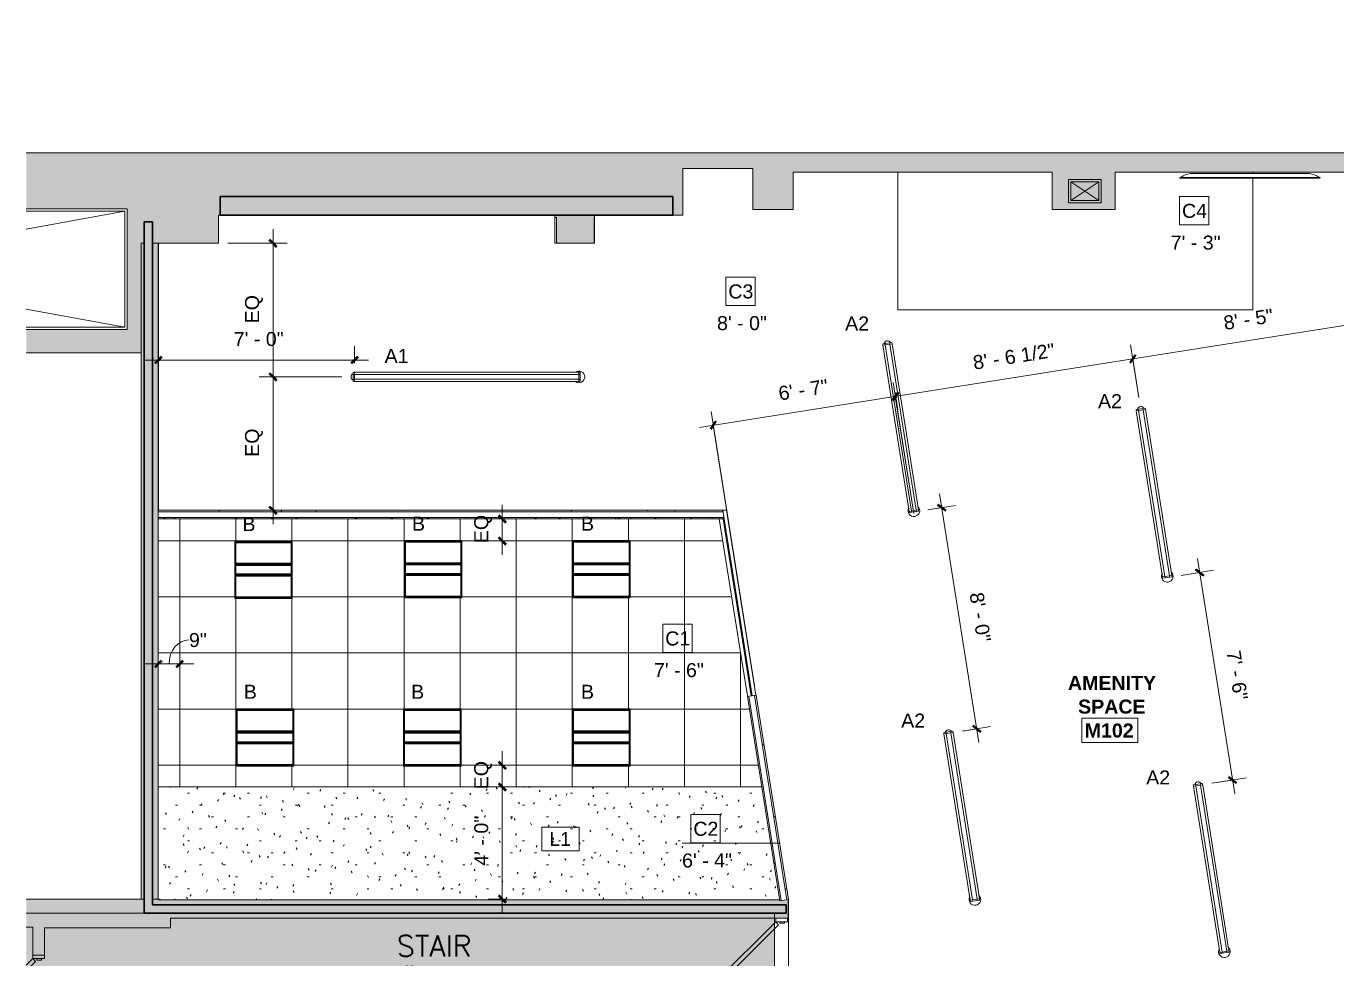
# Model space of a CAD drawing. Header units: inches. Extents: x 12065 to 13024, y -8053 to -6924.
# Drawn here: x 12065 to 12626, y -7613 to -7214 of the extents above; entities that cross this region are included whole.
import ezdxf

# ---------------------------------------------------------------- set-up
doc = ezdxf.new("R2010")
doc.units = ezdxf.units.IN
doc.header["$MEASUREMENT"] = 0
for name, color, linetype, lineweight in [('A-ANNO-DIMS', 211, 'Continuous', 9), ('A-ANNO-DIMS-64', 211, 'Continuous', 9), ('A-ANNO-KEYN', 231, 'Continuous', 9), ('A-AREA-IDEN', 2, 'Continuous', 9), ('A-CLNG', 13, 'Continuous', 18), ('A-CLNG-IDEN', 151, 'Continuous', 9), ('A-CLNG-PATT', 13, 'Continuous', 18), ('A-DETL-GENF', 92, 'Continuous', 9), ('A-DETL-THIN', 151, 'Continuous', 9), ('A-WALL', 113, 'Continuous', 9), ('A-Wall-Comp', 7, 'Continuous', 9), ('A-WALL-PATT', 111, 'Continuous', 18), ('E-LITE-EQPM', 33, 'Continuous', 9), ('E-LITE-EQPM-IDEN', 33, 'Continuous', 9), ('HIDE', 7, 'Continuous', 9), ('I-WALL', 2, 'Continuous', 9), ('Mezzanine Lounge 181011_Link clean_dwg', 8, 'Continuous', 9), ('Q-SPCQ', 91, 'Continuous', 9), ('S-Cols', 250, 'Continuous', 18)]:
    doc.layers.add(name, color=color, linetype=linetype, lineweight=lineweight)
doc.styles.add('Arial', font='arial.ttf', dxfattribs={"height": 6})
doc.styles.add('romans', font='romans__.ttf', dxfattribs={"height": 9})
doc.styles.add('Swis721 Lt BT', font='swissl.ttf', dxfattribs={"height": 6})
doc.styles.add('Swis721 Lt BT_B', font='', dxfattribs={"height": 6})
doc.styles.get('Swis721 Lt BT_B').set_extended_font_data('Swis721 Lt BT', bold=True)
doc.dimstyles.new('OTJ_-_3_32__Linear__1_2__Tolerance', dxfattribs={"dimscale": 12, "dimtxt": 6.33189, "dimasz": 0.25, "dimexe": 0.5, "dimexo": 0.333333, "dimgap": 0.333333, "dimtad": 1, "dimdec": 1, "dimrnd": 0.5, "dimzin": 3, "dimdsep": 46, "dimlunit": 4, "dimtxsty": 'Swis721 Lt BT', "dimblk1": 'OBLIQUE', "dimblk2": 'OBLIQUE', "dimsah": 1, "dimcen": 0.09, "dimdle": 0.5, "dimazin": 0, "dimtfac": 1, "dimtdec": 4, "dimtix": 1, "dimtmove": 0, "dimatfit": 3, "dimfxl": 1, "dimtvp": 1, "dimfrac": 2, "dimtolj": 1, "dimtzin": 0, "dimarcsym": 2})
doc.dimstyles.new('OTJ_-_3_32__Linear__1_2__Tolerance_1', dxfattribs={"dimscale": 12, "dimtxt": 6.33189, "dimasz": 0.25, "dimexe": 0.5, "dimexo": 0.333333, "dimgap": 0.333333, "dimtad": 1, "dimdec": 1, "dimrnd": 0.5, "dimzin": 3, "dimdsep": 46, "dimlunit": 4, "dimtxsty": 'Swis721 Lt BT', "dimblk1": 'OBLIQUE', "dimblk2": 'OBLIQUE', "dimsah": 1, "dimcen": 0.09, "dimdle": 0.5, "dimazin": 0, "dimtfac": 1, "dimtdec": 4, "dimtix": 1, "dimtmove": 1, "dimatfit": 3, "dimfxl": 1, "dimtvp": 1, "dimfrac": 2, "dimtolj": 1, "dimtzin": 0, "dimarcsym": 2})
pattern_1 = [(0, (0, 0), (20.48, 5.12), [0.845, -14.515, 0.845, -14.515, -81.92]), (0, (0, 0), (20.48, 5.12), [-30.72, 0.845, -29.875, 0.845, -14.515, -35.84]), (0, (0, 0), (20.48, 5.12), [-76.8, 0.845, -9.395, 0.845, -24.755]), (120, (7.68, 2.56), (-14.67405, 15.1762003), [0.845, -14.515, 0.845, -14.515, -81.92]), (120, (7.68, 2.56), (-14.67405, 15.1762003), [-30.72, 0.845, -29.875, 0.845, -14.515, -35.84]), (120, (7.68, 2.56), (-14.67405, 15.1762003), [-76.8, 0.845, -9.395, 0.845, -24.755]), (240, (10.24, 12.8), (-5.80595, -20.2962003), [0.845, -14.515, 0.845, -14.515, -81.92]), (240, (10.24, 12.8), (-5.80595, -20.2962003), [-30.72, 0.845, -29.875, 0.845, -14.515, -35.84]), (240, (10.24, 12.8), (-5.80595, -20.2962003), [-76.8, 0.845, -9.395, 0.845, -24.755])]

# ---------------------------------------------------------------- blocks, each defined once
blk = doc.blocks.new('A-Flat_Screen_TV - OLED 65B6P 65_-4747238-FIRST FLOOR')
at = {"layer": 'Q-SPCQ'}
for p, q in [((-29.94, 0.19), (-30, 0.19)), ((-30, 0.19), (-30, 0)), ((-30, 0), (30, 0)), ((-29.56, 0.19), (-29.94, 0.19)), ((-29.94, 0), (-29.94, -0.06)), ((29.56, 0.19), (-29.56, 0.19)), ((25.5, 1.81), (-25.5, 1.81)), ((29.94, 0.19), (29.56, 0.19)), ((30, 0.19), (29.94, 0.19)), ((29.94, 0), (29.94, -0.06)), ((30, 0.19), (30, 0)), ((-29.94, -0.06), (29.94, -0.06))]:
    blk.add_line(p, q, dxfattribs=at)
for centre, start, end in [((-24.9, -5.58), 94.6372, 128.9656), ((24.9, -5.58), 51.0344, 85.3628)]:
    blk.add_arc(centre, 7.41, start, end, dxfattribs=at)
blk = doc.blocks.new('Hex Pendant - 1 Cell Direct - 1 Cell Indirect - Hex Pendant - 1 Cell Direct - 1 Cell Indirect 8-7209813-FIRST FLOOR')
at = {"layer": 'E-LITE-EQPM'}
for p, q in [((-48.56, 0.99), (-48.56, 1.98)), ((-48.56, 1.98), (-48, 1.98)), ((-48.56, -0.99), (-48.56, 0.99)), ((-48.56, 0.99), (-48, 0.99)), ((-48, 0.99), (-48, 1.99)), ((-48, 1.99), (48, 1.99)), ((-48, 1.98), (-48, 0.99)), ((-48, 0.99), (48, 0.99)), ((-48, -0.99), (-48, 0.99)), ((-48, 0.99), (48, 0.99)), ((-48, 0.99), (-48, -0.99)), ((48, 1.99), (48, 0.99)), ((48, 0.99), (48, 1.98)), ((48, 1.98), (48.56, 1.98)), ((48, 0.99), (48, -0.99)), ((48, -0.99), (48, 0.99)), ((48, 0.99), (48.56, 0.99)), ((48.56, 1.98), (48.56, 0.99)), ((48.56, 0.99), (48.56, -0.99)), ((-48.56, -1.98), (-48.56, -0.99)), ((-48.56, -0.99), (-48, -0.99)), ((-48, -1.98), (-48.56, -1.98)), ((-48, -1.99), (-48, -0.99)), ((48, -0.99), (-48, -0.99)), ((-48, -0.99), (48, -0.99)), ((-48, -0.99), (-48, -1.98)), ((-48, -1.99), (48, -1.99)), ((48, -0.99), (48, -1.99)), ((48, -1.98), (48, -0.99)), ((48, -0.99), (48.56, -0.99)), ((48.56, -1.98), (48, -1.98)), ((48.56, -0.99), (48.56, -1.98))]:
    blk.add_line(p, q, dxfattribs=at)
for centre, radius, start, end in [((-48, 0), 1.5, 112.3979, 180), ((48, 0), 2.5, 360, 125.9619), ((-48, 0), 1.5, 180, 247.6021), ((48, 0), 2.5, 234.0392, 360)]:
    blk.add_arc(centre, radius, start, end, dxfattribs=at)
blk = doc.blocks.new('Hex Pendant - 1 Cell Direct - 1 Cell Indirect - Hex Pendant - 1 Cell Direct - 1 Cell Indirect 6_-7246204-FIRST FLOOR')
at = {"layer": 'E-LITE-EQPM'}
for p, q in [((-36.56, 0.99), (-36.56, 1.98)), ((-36.56, 1.98), (-36, 1.98)), ((-36.56, -0.99), (-36.56, 0.99)), ((-36.56, 0.99), (-36, 0.99)), ((-36, 0.99), (-36, 1.99)), ((-36, 1.99), (36, 1.99)), ((-36, 1.98), (-36, 0.99)), ((-36, 0.99), (36, 0.99)), ((-36, -0.99), (-36, 0.99)), ((-36, 0.99), (36, 0.99)), ((-36, 0.99), (-36, -0.99)), ((36, 1.99), (36, 0.99)), ((36, 0.99), (36, 1.98)), ((36, 1.98), (36.56, 1.98)), ((36, 0.99), (36, -0.99)), ((36, -0.99), (36, 0.99)), ((36, 0.99), (36.56, 0.99)), ((36.56, 1.98), (36.56, 0.99)), ((36.56, 0.99), (36.56, -0.99)), ((-36.56, -1.98), (-36.56, -0.99)), ((-36.56, -0.99), (-36, -0.99)), ((-36, -1.98), (-36.56, -1.98)), ((-36, -1.99), (-36, -0.99)), ((36, -0.99), (-36, -0.99)), ((-36, -0.99), (36, -0.99)), ((-36, -0.99), (-36, -1.98)), ((-36, -1.99), (36, -1.99)), ((36, -0.99), (36, -1.99)), ((36, -1.98), (36, -0.99)), ((36, -0.99), (36.56, -0.99)), ((36.56, -1.98), (36, -1.98)), ((36.56, -0.99), (36.56, -1.98))]:
    blk.add_line(p, q, dxfattribs=at)
for centre, radius, start, end in [((-36, 0), 1.5, 112.3979, 180), ((36, 0), 2.5, 360, 125.9619), ((-36, 0), 1.5, 180, 247.6021), ((36, 0), 2.5, 234.0392, 360)]:
    blk.add_arc(centre, radius, start, end, dxfattribs=at)
blk = doc.blocks.new('L-Recessed-Axis-Plano - 2 X 2-4550865-FIRST FLOOR')
at = {"layer": 'E-LITE-EQPM'}
for p, q in [((11.91, 11.87), (-11.91, 11.87)), ((-11.91, 11.87), (-11.91, -11.88)), ((-11.88, -11.56), (-11.88, 11.56)), ((-11.88, 11.56), (11.87, 11.56)), ((11.87, 11.56), (11.87, -11.56)), ((11.91, -11.88), (11.91, 11.87)), ((-11.88, 2.74), (11.87, 2.74)), ((11.87, 2.51), (-11.88, 2.51)), ((-11.88, 2.3), (11.87, 2.3)), ((-11.88, 2.2), (11.87, 2.2)), ((-11.88, 1.83), (11.87, 1.83)), ((-11.88, -1.83), (11.87, -1.83)), ((-11.88, -2.2), (11.87, -2.2)), ((-11.88, -2.3), (11.87, -2.3)), ((-11.88, -2.51), (11.87, -2.51)), ((-11.88, -2.74), (11.87, -2.74)), ((-11.91, -11.88), (11.91, -11.88)), ((11.87, -11.56), (-11.88, -11.56))]:
    blk.add_line(p, q, dxfattribs=at)
blk = doc.blocks.new('Mezzanine Lounge 181011_Link clean_dwg__U320-7260097-FIRST FLOOR')
at = {"layer": 'S-Cols'}
blk.add_line((4.26, 7.76), (1.5, 5), dxfattribs=at)
at = {"layer": 'S-Cols', "flags": 128}
blk.add_lwpolyline([(1.5, 5), (2.74, 3.76), (6.74, 7.76)], dxfattribs=at)
for points in [[(1.5, 0), (0, 0), (0, 5), (1.5, 5)], [(1.5, 1.25), (2.12, 1.25), (2.12, 3.25), (1.5, 3.25)], [(37.5, 1.25), (36.88, 1.25), (36.88, 3.25), (37.5, 3.25)], [(37.5, 0), (39, 0), (39, 5), (37.5, 5)]]:
    blk.add_lwpolyline(points, close=True, dxfattribs=at)
at = {"layer": 'S-Cols'}
blk.add_arc((1.5, 5), 36, 0, 4.408, dxfattribs=at)
blk = doc.blocks.new('Mezzanine Lounge 181011_Link clean_dwg__U321-7260098-FIRST FLOOR')
at = {"layer": 'S-Cols'}
blk.add_line((37.5, 0), (39, 0), dxfattribs=at)
at = {"layer": 'S-Cols', "flags": 128}
for points in [[(1.5, 5), (2.74, 3.76), (28.19, 29.22), (26.96, 30.46)], [(1.5, 0), (0, 0), (0, 5), (1.5, 5)], [(1.5, 1.25), (2.12, 1.25), (2.12, 3.25), (1.5, 3.25)], [(37.5, 1.25), (36.88, 1.25), (36.88, 3.25), (37.5, 3.25)]]:
    blk.add_lwpolyline(points, close=True, dxfattribs=at)
blk.add_lwpolyline([(39, 5), (37.5, 5), (37.5, 0)], dxfattribs=at)
at = {"layer": 'S-Cols'}
blk.add_arc((1.5, 5), 36, 0, 45, dxfattribs=at)
blk = doc.blocks.new('Mezzanine Lounge 181011_Link clean_dwg__U328-7260105-FIRST FLOOR')
at = {"layer": 'A-WALL-PATT'}
h = blk.add_hatch(color=250, dxfattribs=at)
h.paths.add_polyline_path([(184.07, 0), (0, 0), (0, -2.46), (184.07, -2.46)], flags=0)
h.paths.add_polyline_path([(184.07, -7.25), (184.07, -5.96), (0, -5.96), (0, -7.25), (151.93, -7.25)], flags=0)
h = blk.add_hatch(color=250, dxfattribs=at)
h.paths.add_polyline_path([(280.56, 0), (184.07, 0), (184.07, -2.46), (280.56, -2.46)], flags=0)
h.paths.add_polyline_path([(280.56, -5.96), (184.07, -5.96), (184.07, -7.25), (280.56, -7.25)], flags=0)
at = {"layer": 'A-Wall-Comp', "color": 250, "lineweight": 18}
blk.add_line((184.07, 0), (179.07, 0), dxfattribs=at)
at = {"layer": 'S-Cols'}
blk.add_line((179.07, 0), (117.95, 0), dxfattribs=at)
at = {"layer": 'S-Cols', "flags": 128}
for points in [[(114.2, 0), (0, 0), (0, -2.46)], [(280.56, -2.46), (280.56, 0), (184.07, 0)], [(0, -5.96), (0, -7.25), (184.07, -7.25), (280.56, -7.25), (280.56, -5.96)]]:
    blk.add_lwpolyline(points, dxfattribs=at)
blk = doc.blocks.new('Mezzanine Lounge 181011_Link clean_dwg-7172934-FIRST FLOOR')
at = {"layer": 'S-Cols'}
h = blk.add_hatch(color=256, dxfattribs=at)
h.paths.add_polyline_path([(12941.59, -8021.81), (12941.59, -6923.85), (12640.59, -6923.85), (12640.59, -7267.85), (12065.36, -7267.85), (12065.36, -7291.85), (12108.59, -7291.85), (12108.59, -7343.35), (12065.36, -7343.35), (12065.36, -7353.35), (12114.59, -7353.35), (12114.59, -7306.53), (12115.88, -7306.53), (12115.88, -7297.35), (12119.38, -7297.35), (12119.38, -7306.53), (12147.63, -7306.53), (12147.63, -7294.53), (12148.34, -7294.53), (12148.34, -7286.54), (12342.03, -7286.54), (12342.03, -7294.53), (12346.38, -7294.53), (12346.38, -7274.53), (12376.38, -7274.53), (12376.38, -7292.04), (12393.63, -7292.04), (12393.63, -7276.04), (12504.38, -7276.04), (12504.38, -7292.04), (12531.38, -7292.04), (12531.38, -7276.04), (12647.09, -7276.04), (12647.09, -7296.6), (12668.09, -7296.6), (12668.09, -6990.85), (12916.34, -6990.85), (12916.34, -7212.6), (12919.59, -7212.6), (12919.59, -7357.89), (12937.64, -7357.89), (12937.64, -7382.89), (12929.59, -7382.89), (12929.59, -7476.64), (12919.59, -7476.64), (12919.59, -8021.81), (12939.99, -8021.81)], flags=0)
h.paths.add_polyline_path([(12292.38, -7306.53), (12308.38, -7306.53), (12308.38, -7295.54), (12308.63, -7295.54), (12308.63, -7294.54), (12291.63, -7294.54), (12291.63, -7295.54), (12292.38, -7295.54), (12292.38, -7306.35)], flags=0)
h.paths.add_polyline_path([(12838.75, -6969.85), (12650.59, -6969.85), (12650.59, -6933.85), (12919.59, -6933.85), (12919.59, -6969.85), (12916.03, -6969.85)], flags=0)
h = blk.add_hatch(color=256, dxfattribs=at)
h.paths.add_polyline_path([(12073.12, -7680.1), (12073.12, -7650.1), (12068.12, -7650.1), (12068.12, -7672.1), (12065.36, -7672.1), (12065.36, -7680.1), (12068.12, -7680.1)], flags=0)
h.paths.add_polyline_path([(12073.12, -7611.1), (12073.12, -7599.35), (12127.12, -7599.35), (12127.12, -7595.35), (12391.42, -7595.35), (12391.42, -7587.3), (12387.86, -7587.86), (12387.78, -7587.37), (12121.9, -7587.37), (12121.9, -7587.1), (12119.38, -7587.1), (12119.38, -7589.6), (12390.63, -7589.6), (12390.63, -7593.1), (12115.88, -7593.1), (12115.88, -7587.1), (12065.36, -7587.1), (12065.36, -7599.2), (12068.12, -7599.2), (12068.12, -7611.1)], flags=0)
for p, q in [((12640.59, -7267.85), (12065.36, -7267.85)), ((12107.59, -7292.85), (12065.36, -7292.85)), ((12119.38, -7306.53), (12121.91, -7306.53)), ((12119.38, -7306.53), (12121.91, -7306.53)), ((12065.36, -7587.1), (12115.88, -7587.1)), ((12065.36, -7587.1), (12115.88, -7587.1)), ((12119.38, -7587.1), (12121.9, -7587.1)), ((12119.38, -7587.1), (12121.9, -7587.1))]:
    blk.add_line(p, q, dxfattribs=at)
at = {"layer": 'S-Cols', "flags": 128}
for points in [[(12941.59, -8021.81), (12941.59, -6923.85), (12640.59, -6923.85), (12640.59, -7267.85), (12065.36, -7267.85)], [(12512.37, -7280.32), (12512.37, -7288.2), (12524.37, -7288.2), (12524.37, -7280.2), (12512.37, -7280.2), (12524.37, -7288.2), (12524.37, -7280.2), (12512.37, -7288.2)], [(12065.36, -7291.85), (12108.59, -7291.85), (12108.59, -7343.35), (12065.36, -7343.35)], [(12065.36, -7291.85), (12108.59, -7291.85), (12108.59, -7343.35), (12065.36, -7343.35)], [(12065.36, -7342.35), (12107.59, -7342.35), (12107.59, -7292.85), (12065.36, -7300.49)], [(12292.38, -7306.53), (12292.38, -7295.54), (12291.63, -7295.54)], [(12291.63, -7295.54), (12292.38, -7295.54), (12292.38, -7306.53)], [(12291.63, -7295.54), (12292.38, -7295.54), (12292.38, -7306.53)], [(12308.38, -7306.53), (12308.38, -7295.54), (12308.63, -7295.54)], [(12308.38, -7306.53), (12308.38, -7295.54), (12308.63, -7295.54)], [(12065.36, -7353.35), (12114.59, -7353.35), (12114.59, -7306.53), (12115.88, -7306.53)], [(12065.36, -7353.35), (12114.59, -7353.35), (12114.59, -7306.53), (12115.88, -7306.53)], [(12065.36, -7342.35), (12107.59, -7342.35), (12065.36, -7334.71)], [(12391.42, -7587.3), (12391.42, -7595.35), (12127.12, -7595.35), (12127.12, -7595.1), (12127.12, -7599.35), (12073.12, -7599.35), (12073.12, -7611.1), (12068.12, -7611.1), (12068.12, -7599.2), (12065.36, -7599.2)], [(12391.42, -7587.3), (12391.42, -7595.35), (12127.12, -7595.35), (12127.12, -7595.1)], [(12127.12, -7595.1), (12127.12, -7599.35), (12073.12, -7599.35), (12073.12, -7611.1), (12068.12, -7611.1), (12068.12, -7599.2), (12065.36, -7599.2)]]:
    blk.add_lwpolyline(points, dxfattribs=at)
blk.add_lwpolyline([(12511.37, -7279.2), (12525.37, -7279.2), (12525.37, -7289.2), (12511.37, -7289.2)], close=True, dxfattribs=at)
at = {"rotation": 270}
blk.add_blockref('Mezzanine Lounge 181011_Link clean_dwg__U328-7260105-FIRST FLOOR', (12121.84, -7306.53), dxfattribs=at)
at = {"extrusion": (0, 0, -1), "zscale": -1, "rotation": 270}
for name, p in [('Mezzanine Lounge 181011_Link clean_dwg__U321-7260098-FIRST FLOOR', (-12391.12, -7595.35)), ('Mezzanine Lounge 181011_Link clean_dwg__U320-7260097-FIRST FLOOR', (-12073.12, -7611.1))]:
    blk.add_blockref(name, p, dxfattribs=at)
at = {"layer": 'HIDE', "insert": (12223.96, -7602.63), "char_height": 9, "width": 43.5531, "attachment_point": 1, "line_spacing_factor": 0.983083, "style": 'romans'}
blk.add_mtext('STAIR\\P#2', dxfattribs=at)
blk = doc.blocks.new('DIMBLOCK1-FIRST FLOOR')
at = {"layer": 'A-ANNO-DIMS-64'}
for p, q in [((12647.94, -7398.18), (12637.82, -7334.23)), ((12644.68, -7339.22), (12538.96, -7355.97)), ((12638.75, -7340.16), (12647.94, -7398.18)), ((12541.57, -7372.44), (12538.02, -7350.04)), ((12538.96, -7355.97), (12541.57, -7372.44))]:
    blk.add_line(p, q, dxfattribs=at)
at = {"layer": 'A-ANNO-DIMS-64', "lineweight": 50}
for p, q in [((12638.75, -7340.16), (12637.51, -7341.88)), ((12638.75, -7340.16), (12640, -7338.44)), ((12538.96, -7355.97), (12537.71, -7357.68)), ((12538.96, -7355.97), (12540.2, -7354.25))]:
    blk.add_line(p, q, dxfattribs=at)
at = {"layer": 'A-ANNO-DIMS-64', "color": 0, "insert": (12577.4, -7337.72), "char_height": 6, "width": 23.2772, "attachment_point": 1, "rotation": 9, "line_spacing_factor": 1.005062, "style": 'Swis721 Lt BT'}
blk.add_mtext('8\' - 5"', dxfattribs=at)
blk = doc.blocks.new('_Oblique')
at = {"color": 0, "linetype": 'ByBlock', "lineweight": -2}
blk.add_line((-0.5, -0.5), (0.5, 0.5), dxfattribs=at)
blk = doc.blocks.new('DIMBLOCK2-FIRST FLOOR')
at = {"layer": 'A-ANNO-DIMS-64'}
for p, q in [((12541.57, -7372.44), (12538.02, -7350.04)), ((12538.96, -7355.97), (12431.59, -7372.97)), ((12538.96, -7355.97), (12541.57, -7372.44)), ((12437.22, -7370.18), (12438.45, -7377.96)), ((12437.51, -7372.03), (12437.22, -7370.18))]:
    blk.add_line(p, q, dxfattribs=at)
at = {"layer": 'A-ANNO-DIMS-64', "lineweight": 50}
for p, q in [((12538.96, -7355.97), (12537.71, -7357.68)), ((12538.96, -7355.97), (12540.2, -7354.25)), ((12437.51, -7372.03), (12436.27, -7373.75)), ((12437.51, -7372.03), (12438.76, -7370.32))]:
    blk.add_line(p, q, dxfattribs=at)
at = {"layer": 'A-ANNO-DIMS-64', "color": 0, "insert": (12470.13, -7354.71), "char_height": 6, "width": 39.4386, "attachment_point": 1, "rotation": 9, "line_spacing_factor": 1.005062, "style": 'Swis721 Lt BT'}
blk.add_mtext('8\' - 6 1/2"', dxfattribs=at)
blk = doc.blocks.new('DIMBLOCK3-FIRST FLOOR')
at = {"layer": 'A-ANNO-DIMS-64'}
for p, q in [((12171.03, -7426.73), (12171.03, -7357.7)), ((12200.38, -7363.7), (12165.03, -7363.7)), ((12171.03, -7363.7), (12200.38, -7363.7)), ((12172.91, -7420.73), (12165.03, -7420.73)), ((12171.03, -7420.73), (12172.91, -7420.73))]:
    blk.add_line(p, q, dxfattribs=at)
at = {"layer": 'A-ANNO-DIMS-64', "lineweight": 50}
for p, q in [((12171.03, -7363.7), (12169.53, -7362.2)), ((12171.03, -7363.7), (12172.53, -7365.2)), ((12171.03, -7420.73), (12169.53, -7419.23)), ((12171.03, -7420.73), (12172.53, -7422.23))]:
    blk.add_line(p, q, dxfattribs=at)
at = {"layer": 'A-ANNO-DIMS-64', "color": 0, "insert": (12159.02, -7397.89), "char_height": 6, "width": 13.6286, "attachment_point": 1, "rotation": 90, "line_spacing_factor": 1.005062, "style": 'Swis721 Lt BT'}
blk.add_mtext('EQ', dxfattribs=at)
blk = doc.blocks.new('DIMBLOCK4-FIRST FLOOR')
at = {"layer": 'A-ANNO-DIMS-64'}
for p, q in [((12473.09, -7520.19), (12456.22, -7413.68)), ((12451.25, -7420.54), (12463.09, -7418.66)), ((12457.16, -7419.6), (12451.25, -7420.54)), ((12465.88, -7515.25), (12478.08, -7513.32)), ((12472.15, -7514.26), (12465.88, -7515.25))]:
    blk.add_line(p, q, dxfattribs=at)
at = {"layer": 'A-ANNO-DIMS-64', "lineweight": 50}
for p, q in [((12457.16, -7419.6), (12455.44, -7418.36)), ((12457.16, -7419.6), (12458.88, -7420.85)), ((12472.15, -7514.26), (12470.44, -7513.01)), ((12472.15, -7514.26), (12473.87, -7515.51))]:
    blk.add_line(p, q, dxfattribs=at)
at = {"layer": 'A-ANNO-DIMS-64', "color": 0, "insert": (12475, -7455.47), "char_height": 6, "width": 23.2772, "attachment_point": 1, "rotation": 279, "line_spacing_factor": 1.005062, "style": 'Swis721 Lt BT'}
blk.add_mtext('8\' - 0"', dxfattribs=at)
blk = doc.blocks.new('DIMBLOCK8-FIRST FLOOR')
at = {"layer": 'A-ANNO-DIMS-64'}
for p, q in [((12582.58, -7542.09), (12566.63, -7441.43)), ((12559.69, -7448.61), (12573.5, -7446.42)), ((12567.57, -7447.36), (12559.69, -7448.61)), ((12572.81, -7537.56), (12587.56, -7535.23)), ((12581.64, -7536.17), (12572.81, -7537.56))]:
    blk.add_line(p, q, dxfattribs=at)
at = {"layer": 'A-ANNO-DIMS-64', "lineweight": 50}
for p, q in [((12567.57, -7447.36), (12565.86, -7446.11)), ((12567.57, -7447.36), (12569.29, -7448.61)), ((12581.64, -7536.17), (12579.92, -7534.92)), ((12581.64, -7536.17), (12583.35, -7537.41))]:
    blk.add_line(p, q, dxfattribs=at)
at = {"layer": 'A-ANNO-DIMS-64', "color": 0, "insert": (12584.95, -7480.3), "char_height": 6, "width": 23.2772, "attachment_point": 1, "rotation": 279, "line_spacing_factor": 1.005062, "style": 'Swis721 Lt BT'}
blk.add_mtext('7\' - 6"', dxfattribs=at)
blk = doc.blocks.new('DIMBLOCK10-FIRST FLOOR')
at = {"layer": 'A-ANNO-DIMS-64'}
for p, q in [((12445.2, -7422.09), (12436.34, -7366.15)), ((12443.21, -7371.13), (12353.5, -7385.34)), ((12437.28, -7372.07), (12445.2, -7422.09)), ((12377.09, -7495.92), (12358.49, -7378.48)), ((12359.43, -7384.4), (12377.09, -7495.92))]:
    blk.add_line(p, q, dxfattribs=at)
at = {"layer": 'A-ANNO-DIMS-64', "lineweight": 50}
for p, q in [((12437.28, -7372.07), (12436.03, -7373.79)), ((12437.28, -7372.07), (12438.53, -7370.35)), ((12359.43, -7384.4), (12358.18, -7386.12)), ((12359.43, -7384.4), (12360.67, -7382.69))]:
    blk.add_line(p, q, dxfattribs=at)
at = {"layer": 'A-ANNO-DIMS-64', "color": 0, "insert": (12386.9, -7367.89), "char_height": 6, "width": 23.2772, "attachment_point": 1, "rotation": 9, "line_spacing_factor": 1.005062, "style": 'Swis721 Lt BT'}
blk.add_mtext('6\' - 7"', dxfattribs=at)
blk = doc.blocks.new('Room Tag - Room Name and Number-3379422-FIRST FLOOR')
at = {"layer": 'A-AREA-IDEN'}
for p, q in [((-0.1881, -0.1636), (-0.1881, -0.0018)), ((-0.1881, -0.0018), (0.1869, -0.0018)), ((0.1869, -0.0018), (-0.1881, -0.0018)), ((-0.1881, -0.0018), (-0.1881, -0.1636)), ((0.1869, -0.0018), (0.1869, -0.1636)), ((0.1869, -0.1636), (0.1869, -0.0018)), ((0.1869, -0.1636), (-0.1881, -0.1636)), ((-0.1881, -0.1636), (0.1869, -0.1636))]:
    blk.add_line(p, q, dxfattribs=at)
blk = doc.blocks.new('DIMBLOCK17-FIRST FLOOR')
at = {"layer": 'A-ANNO-DIMS-64'}
for p, q in [((12171.03, -7300.53), (12171.03, -7369.7)), ((12151.63, -7306.53), (12177.03, -7306.53)), ((12171.03, -7306.53), (12151.63, -7306.53)), ((12200.38, -7363.7), (12165.03, -7363.7)), ((12171.03, -7363.7), (12200.38, -7363.7))]:
    blk.add_line(p, q, dxfattribs=at)
at = {"layer": 'A-ANNO-DIMS-64', "lineweight": 50}
for p, q in [((12171.03, -7306.53), (12169.53, -7305.03)), ((12171.03, -7306.53), (12172.53, -7308.03)), ((12171.03, -7363.7), (12169.53, -7362.2)), ((12171.03, -7363.7), (12172.53, -7365.2))]:
    blk.add_line(p, q, dxfattribs=at)
at = {"layer": 'A-ANNO-DIMS-64', "color": 0, "insert": (12159.02, -7340.79), "char_height": 6, "width": 13.6286, "attachment_point": 1, "rotation": 90, "line_spacing_factor": 1.005062, "style": 'Swis721 Lt BT'}
blk.add_mtext('EQ', dxfattribs=at)
blk = doc.blocks.new('DIMBLOCK18-FIRST FLOOR')
at = {"layer": 'A-ANNO-DIMS-64'}
for p, q in [((12121.91, -7352.86), (12121.91, -7362.49)), ((12121.91, -7356.49), (12121.91, -7352.86)), ((12205.88, -7357.84), (12205.88, -7350.49)), ((12115.91, -7356.49), (12211.88, -7356.49)), ((12205.88, -7356.49), (12205.88, -7357.84))]:
    blk.add_line(p, q, dxfattribs=at)
at = {"layer": 'A-ANNO-DIMS-64', "lineweight": 50}
for p, q in [((12121.91, -7356.49), (12120.41, -7357.99)), ((12121.91, -7356.49), (12123.41, -7354.99)), ((12205.88, -7356.49), (12204.38, -7357.99)), ((12205.88, -7356.49), (12207.38, -7354.99))]:
    blk.add_line(p, q, dxfattribs=at)
at = {"layer": 'A-ANNO-DIMS-64', "color": 0, "insert": (12154.2, -7344.48), "char_height": 6, "width": 23.2772, "attachment_point": 1, "line_spacing_factor": 1.005062, "style": 'Swis721 Lt BT'}
blk.add_mtext('7\' - 0"', dxfattribs=at)
blk = doc.blocks.new('DIMBLOCK19-FIRST FLOOR')
at = {"layer": 'A-ANNO-DIMS-64'}
for p, q in [((12121.9, -7488.36), (12121.9, -7480.48)), ((12131.06, -7488.36), (12131.06, -7480.48)), ((12115.9, -7486.48), (12137.06, -7486.48)), ((12121.9, -7486.48), (12121.9, -7488.36)), ((12131.06, -7486.48), (12131.06, -7488.36))]:
    blk.add_line(p, q, dxfattribs=at)
at = {"layer": 'A-ANNO-DIMS-64', "lineweight": 50}
for p, q in [((12121.9, -7486.48), (12120.4, -7487.98)), ((12121.9, -7486.48), (12123.4, -7484.98)), ((12131.06, -7486.48), (12129.56, -7487.98)), ((12131.06, -7486.48), (12132.56, -7484.98))]:
    blk.add_line(p, q, dxfattribs=at)
at = {"layer": 'A-ANNO-DIMS-64'}
blk.add_ellipse((12135.01, -7486.48), major_axis=(0, 10.23), ratio=0.833986, start_param=0, end_param=1.570796, dxfattribs=at)
at = {"layer": 'A-ANNO-DIMS-64', "color": 0, "insert": (12135.01, -7473.27), "char_height": 6, "width": 7.9601, "attachment_point": 1, "line_spacing_factor": 1.005062, "style": 'Swis721 Lt BT'}
blk.add_mtext('9"', dxfattribs=at)
blk = doc.blocks.new('DIMBLOCK20-FIRST FLOOR')
at = {"layer": 'A-ANNO-DIMS-64', "lineweight": 50}
for p, q in [((12269.1, -7539.12), (12267.6, -7537.62)), ((12269.1, -7539.12), (12270.6, -7540.62)), ((12269.1, -7587.1), (12267.6, -7585.6)), ((12269.1, -7587.1), (12270.6, -7588.6))]:
    blk.add_line(p, q, dxfattribs=at)
at = {"layer": 'A-ANNO-DIMS-64'}
for p, q in [((12269.1, -7593.1), (12269.1, -7533.12)), ((12270.97, -7539.12), (12263.1, -7539.12)), ((12269.1, -7539.12), (12270.97, -7539.12)), ((12270.97, -7587.1), (12263.1, -7587.1)), ((12269.1, -7587.1), (12270.97, -7587.1))]:
    blk.add_line(p, q, dxfattribs=at)
at = {"layer": 'A-ANNO-DIMS-64', "color": 0, "insert": (12257.09, -7572.81), "char_height": 6, "width": 23.2772, "attachment_point": 1, "rotation": 90, "line_spacing_factor": 1.005062, "style": 'Swis721 Lt BT'}
blk.add_mtext('4\' - 0"', dxfattribs=at)
blk = doc.blocks.new('DIMBLOCK21-FIRST FLOOR')
at = {"layer": 'A-ANNO-DIMS-64'}
for p, q in [((12269.1, -7439.84), (12269.1, -7418.48)), ((12270.97, -7424.48), (12263.1, -7424.48)), ((12269.1, -7424.48), (12270.97, -7424.48)), ((12270.97, -7433.84), (12263.1, -7433.84)), ((12269.1, -7433.84), (12270.97, -7433.84))]:
    blk.add_line(p, q, dxfattribs=at)
at = {"layer": 'A-ANNO-DIMS-64', "lineweight": 50}
for p, q in [((12269.1, -7424.48), (12267.6, -7422.98)), ((12269.1, -7424.48), (12270.6, -7425.98)), ((12269.1, -7433.84), (12267.6, -7432.34)), ((12269.1, -7433.84), (12270.6, -7435.34))]:
    blk.add_line(p, q, dxfattribs=at)
at = {"layer": 'A-ANNO-DIMS-64', "color": 0, "insert": (12257.09, -7434.84), "char_height": 6, "width": 13.6286, "attachment_point": 1, "rotation": 90, "line_spacing_factor": 1.005062, "style": 'Swis721 Lt BT'}
blk.add_mtext('EQ', dxfattribs=at)
blk = doc.blocks.new('DIMBLOCK22-FIRST FLOOR')
at = {"layer": 'A-ANNO-DIMS-64'}
for p, q in [((12269.1, -7545.12), (12269.1, -7523.84)), ((12270.97, -7529.84), (12263.1, -7529.84)), ((12269.1, -7529.84), (12270.97, -7529.84)), ((12270.97, -7539.12), (12263.1, -7539.12)), ((12269.1, -7539.12), (12270.97, -7539.12))]:
    blk.add_line(p, q, dxfattribs=at)
at = {"layer": 'A-ANNO-DIMS-64', "lineweight": 50}
for p, q in [((12269.1, -7529.84), (12267.6, -7528.34)), ((12269.1, -7529.84), (12270.6, -7531.34)), ((12269.1, -7539.12), (12267.6, -7537.62)), ((12269.1, -7539.12), (12270.6, -7540.62))]:
    blk.add_line(p, q, dxfattribs=at)
at = {"layer": 'A-ANNO-DIMS-64', "color": 0, "insert": (12257.09, -7540.16), "char_height": 6, "width": 13.6286, "attachment_point": 1, "rotation": 90, "line_spacing_factor": 1.005062, "style": 'Swis721 Lt BT'}
blk.add_mtext('EQ', dxfattribs=at)
blk = doc.blocks.new('Keynote Tag - Keynote Number - Boxed-135510-FIRST FLOOR')
at = {"layer": 'A-ANNO-KEYN'}
for p, q in [((-0.125, -0.0792), (-0.125, 0.0781)), ((-0.125, 0.0781), (0.125, 0.0781)), ((0.125, 0.0781), (0.125, -0.0792)), ((-0.125, -0.0792), (0.125, -0.0792))]:
    blk.add_line(p, q, dxfattribs=at)

msp = doc.modelspace()

# ---------------------------------------------------------------- hatches: boundary and pattern name
at = {"layer": 'A-CLNG-PATT'}
h = msp.add_hatch(dxfattribs=at)
h.set_pattern_fill('FP1_2', color=256, style=0, pattern_type=2)
h.set_pattern_definition([(0, (12227.058, -7481.836), (0, -24), []), (270, (12227.058, -7481.836), (-24, -1e-15), [])])
h.paths.add_polyline_path([(12194.26, -7539.12), (12380.13, -7539.11), (12374.03, -7500.45), (12374.13, -7500.44), (12373.82, -7498.43), (12373.71, -7498.43), (12361.98, -7424.48), (12121.9, -7424.48), (12121.9, -7539.12), (12155.21, -7539.12)], flags=0)
h.paths.add_polyline_path([(12323.84, -7530.22), (12299.21, -7530.22), (12299.21, -7505.66), (12323.84, -7505.66), (12323.84, -7525.9)], flags=0)
h.paths.add_polyline_path([(12179.84, -7530.22), (12155.21, -7530.22), (12155.21, -7505.66), (12179.84, -7505.66), (12179.84, -7525.9)], flags=0)
h.paths.add_polyline_path([(12226.84, -7530.22), (12226.84, -7505.66), (12251.47, -7505.66), (12251.47, -7530.22)], flags=0)
h.paths.add_polyline_path([(12179.25, -7458.46), (12154.62, -7458.46), (12154.62, -7433.9), (12179.25, -7433.9), (12179.25, -7458.27)], flags=0)
h.paths.add_polyline_path([(12227.21, -7458.27), (12227.21, -7433.71), (12251.84, -7433.71), (12251.84, -7458.27), (12251.47, -7458.27)], flags=0)
h.paths.add_polyline_path([(12299.21, -7458.27), (12299.21, -7433.71), (12323.84, -7433.71), (12323.84, -7458.27), (12323.16, -7458.27)], flags=0)
h = msp.add_hatch(dxfattribs=at)
h.set_pattern_fill('FP1_1', color=256, style=0, pattern_type=2)
h.set_pattern_definition(pattern_1)
h.paths.add_polyline_path([(12376.11, -7587.37), (12387.78, -7587.37), (12380.14, -7539.12), (12121.9, -7539.12), (12121.9, -7587.37), (12375.62, -7587.37)], flags=0)
at = {"layer": 'A-DETL-GENF'}
h = msp.add_hatch(color=9, dxfattribs=at)
h.paths.add_polyline_path([(12281.49, -8021.81), (12918.63, -8021.81), (12918.63, -7688.37), (12805.73, -7688.37), (12805.72, -7694.15), (12800.72, -7694.14), (12801.11, -7552.04), (12918.63, -7552.04), (12918.63, -7476.64), (12765.09, -7476.64), (12765.09, -7480.39), (12759.09, -7480.39), (12759.09, -7518.89), (12765.09, -7518.89), (12765.09, -7706.28), (12759.09, -7706.28), (12759.09, -7690.14), (12544.09, -7690.14), (12544.09, -7694.35), (12540.21, -7694.35), (12540.21, -7996.89), (12477.21, -7996.89), (12477.21, -7982.89), (12394.21, -7982.89), (12394.21, -7982.55), (12386.21, -7982.55), (12386.21, -7982.89), (12341.71, -7982.89), (12341.71, -7977.89), (12335.11, -7977.89), (12335.11, -7837.85), (12340.1, -7837.85), (12340.1, -7661.85), (12243.11, -7661.85), (12243.11, -7667.35), (12155.09, -7667.35), (12155.09, -7737.1), (12065.36, -7737.1), (12065.36, -7982.1), (12243.11, -7982.1), (12243.11, -7989.6), (12065.36, -7989.6), (12065.36, -8021.81), (12243.11, -8021.81)], flags=0)
h.paths.add_polyline_path([(12448.75, -7978.35), (12482.21, -7978.35), (12482.21, -7977.89), (12399.21, -7977.89), (12399.21, -7978.35), (12440.19, -7978.35)], flags=0)
h.paths.add_polyline_path([(12341.85, -7978.35), (12380.85, -7978.35), (12380.85, -7977.89), (12341.85, -7977.89)], flags=0)
h.paths.add_polyline_path([(12385.66, -7837.85), (12385.66, -7595.35), (12127.12, -7595.35), (12127.12, -7599.35), (12073.12, -7599.35), (12073.12, -7611.1), (12068.12, -7611.1), (12068.12, -7599.2), (12065.36, -7599.2), (12065.36, -7672.1), (12068.12, -7672.1), (12068.12, -7650.1), (12073.12, -7650.1), (12073.12, -7680.1), (12065.36, -7680.1), (12065.36, -7729.1), (12117.11, -7729.1), (12117.11, -7654.87), (12264.61, -7654.87), (12264.61, -7658.87), (12272.61, -7658.87), (12272.61, -7654.87), (12341.61, -7654.85), (12341.69, -7837.85), (12341.85, -7837.85)], flags=0)
h.paths.add_polyline_path([(12806.09, -7684.37), (12918.63, -7684.37), (12918.63, -7557.04), (12806.09, -7557.04), (12805.74, -7684.37)], flags=0)
h.paths.add_polyline_path([(12765.09, -7468.14), (12918.63, -7468.14), (12918.61, -7220.6), (12905.59, -7220.6), (12905.59, -7220.54), (12866.59, -7220.54), (12866.59, -7220.6), (12721.59, -7220.6), (12721.59, -7468.14), (12759.09, -7468.14)], flags=0)
at = {"layer": 'A-WALL-PATT', "lineweight": 9}
for points in [[(12323.16, -7294.54), (12342.03, -7294.53), (12342.03, -7286.54), (12148.34, -7286.54), (12148.34, -7294.54), (12308.63, -7294.54)], [(12115.88, -7589.6), (12119.38, -7589.6), (12119.38, -7297.35), (12115.88, -7297.35), (12115.88, -7553.96)], [(12388.05, -7593.1), (12390.63, -7593.1), (12390.63, -7589.6), (12115.88, -7589.6), (12115.88, -7593.1), (12375.62, -7593.1)]]:
    msp.add_hatch(color=7, dxfattribs=at).paths.add_polyline_path(points, flags=0)
h = msp.add_hatch(dxfattribs=at)
h.set_pattern_fill('FP1_1', color=256, style=0, pattern_type=2)
h.set_pattern_definition(pattern_1)
h.paths.add_polyline_path([(12355.38, -7421.36), (12363.64, -7421.36), (12363.53, -7420.73), (12121.84, -7420.73), (12121.84, -7421.36), (12323.84, -7421.36)], flags=0)
h = msp.add_hatch(dxfattribs=at)
h.set_pattern_fill('FP1_1', color=256, style=0, pattern_type=2)
h.set_pattern_definition(pattern_1)
h.paths.add_polyline_path([(12258.71, -7424.48), (12363.62, -7424.48), (12363.53, -7423.86), (12121.84, -7423.86), (12121.84, -7424.48), (12251.84, -7424.48)], flags=0)
h = msp.add_hatch(dxfattribs=at)
h.set_pattern_fill('FP1_1', color=256, style=0, pattern_type=2)
h.set_pattern_definition(pattern_1)
h.paths.add_polyline_path([(12387.86, -7587.86), (12388.47, -7587.77), (12374.63, -7500.36), (12374.01, -7500.45), (12387.84, -7587.77)], flags=0)
h = msp.add_hatch(dxfattribs=at)
h.set_pattern_fill('FP1_1', color=256, style=0, pattern_type=2)
h.set_pattern_definition(pattern_1)
h.paths.add_polyline_path([(12390.94, -7587.38), (12391.56, -7587.28), (12377.72, -7499.87), (12377.1, -7499.97), (12390.93, -7587.28)], flags=0)

# ---------------------------------------------------------------- linework, layer by layer
at = {"layer": 'A-CLNG'}
for p, q in [((12376.38, -7274.53), (12346.38, -7274.53)), ((12346.38, -7274.53), (12346.38, -7294.53)), ((12376.38, -7292.04), (12376.38, -7274.53)), ((12393.63, -7276.04), (12393.63, -7292.04)), ((12504.38, -7276.04), (12393.63, -7276.04)), ((12438.38, -7276.04), (12438.38, -7335.04)), ((12504.38, -7292.04), (12504.38, -7276.04)), ((12647.09, -7276.04), (12531.38, -7276.04)), ((12531.38, -7276.04), (12531.38, -7292.04)), ((12590.38, -7276.72), (12590.38, -7276.04)), ((12590.38, -7335.04), (12590.38, -7278.6)), ((12148.34, -7294.53), (12147.63, -7294.53)), ((12147.63, -7294.53), (12147.63, -7306.53)), ((12291.63, -7306.53), (12291.63, -7294.54)), ((12308.63, -7294.54), (12308.63, -7306.53)), ((12346.38, -7294.53), (12342.03, -7294.53)), ((12393.63, -7292.04), (12376.38, -7292.04)), ((12531.38, -7292.04), (12504.38, -7292.04)), ((12121.91, -7306.53), (12121.91, -7420.73)), ((12147.63, -7306.53), (12121.91, -7306.53)), ((12308.63, -7306.53), (12291.63, -7306.53)), ((12438.38, -7335.04), (12590.38, -7335.04)), ((12363.54, -7420.73), (12365.08, -7420.73)), ((12365.08, -7420.73), (12377.66, -7499.88)), ((12121.9, -7587.37), (12121.9, -7424.48)), ((12361.98, -7424.48), (12373.71, -7498.43)), ((12179.25, -7433.9), (12154.62, -7433.9)), ((12154.62, -7433.9), (12154.62, -7458.46)), ((12179.25, -7458.46), (12179.25, -7433.9)), ((12251.84, -7433.71), (12227.21, -7433.71)), ((12227.21, -7433.71), (12227.21, -7458.27)), ((12251.84, -7458.27), (12251.84, -7433.71)), ((12323.84, -7433.71), (12299.21, -7433.71)), ((12299.21, -7433.71), (12299.21, -7458.27)), ((12323.84, -7458.27), (12323.84, -7433.71)), ((12154.62, -7458.46), (12179.25, -7458.46)), ((12227.21, -7458.27), (12251.84, -7458.27)), ((12299.21, -7458.27), (12323.84, -7458.27)), ((12373.71, -7498.43), (12373.82, -7498.43)), ((12373.82, -7498.43), (12374.13, -7500.44)), ((12179.84, -7505.66), (12155.21, -7505.66)), ((12155.21, -7505.66), (12155.21, -7530.22)), ((12179.84, -7530.22), (12179.84, -7505.66)), ((12251.47, -7505.66), (12226.84, -7505.66)), ((12226.84, -7505.66), (12226.84, -7530.22)), ((12251.47, -7530.22), (12251.47, -7505.66)), ((12323.84, -7505.66), (12299.21, -7505.66)), ((12299.21, -7505.66), (12299.21, -7530.22)), ((12323.84, -7530.22), (12323.84, -7505.66)), ((12155.21, -7530.22), (12179.84, -7530.22)), ((12226.84, -7530.22), (12251.47, -7530.22)), ((12299.21, -7530.22), (12323.84, -7530.22)), ((12121.9, -7539.12), (12380.14, -7539.12)), ((12387.78, -7587.37), (12121.9, -7587.37)), ((12391.56, -7587.28), (12391.56, -7634.3))]:
    msp.add_line(p, q, dxfattribs=at)
at = {"layer": 'A-CLNG-IDEN'}
msp.add_line((12388.05, -7563.24), (12346.05, -7563.24), dxfattribs=at)
at = {"layer": 'A-CLNG-IDEN', "flags": 128}
for points in [[(12559.01, -7286.5), (12571.52, -7286.5), (12571.52, -7298.68), (12559.01, -7298.68)], [(12364.85, -7320.95), (12377.35, -7320.95), (12377.35, -7333.13), (12364.85, -7333.13)], [(12337.84, -7469.43), (12350.35, -7469.43), (12350.35, -7481.61), (12337.84, -7481.61)], [(12349.87, -7550.88), (12362.38, -7550.88), (12362.38, -7563.06), (12349.87, -7563.06)]]:
    msp.add_lwpolyline(points, close=True, dxfattribs=at)
at = {"layer": 'A-DETL-THIN'}
for p, q in [((12385.66, -7593.1), (12065.36, -7593.1)), ((12385.66, -7837.85), (12385.66, -7593.1))]:
    msp.add_line(p, q, dxfattribs=at)
at = {"layer": 'A-WALL', "color": 8, "lineweight": 30}
for p, q in [((12148.34, -7294.54), (12148.34, -7286.54)), ((12148.34, -7286.54), (12342.03, -7286.54)), ((12342.03, -7286.54), (12342.03, -7294.54)), ((12342.03, -7294.54), (12148.34, -7294.54))]:
    msp.add_line(p, q, dxfattribs=at)
at = {"layer": 'A-WALL', "lineweight": 18}
for p, q in [((12121.84, -7421.36), (12363.64, -7421.36)), ((12121.84, -7423.86), (12364.03, -7423.86)), ((12363.62, -7424.48), (12363.53, -7423.86)), ((12374.63, -7500.36), (12388.47, -7587.77)), ((12375.62, -7500.2), (12376.11, -7500.12)), ((12377.1, -7499.97), (12390.94, -7587.38))]:
    msp.add_line(p, q, dxfattribs=at)
at = {"layer": 'I-WALL', "color": 8, "lineweight": 30}
for p, q in [((12115.88, -7593.1), (12115.88, -7297.35)), ((12115.88, -7297.35), (12119.38, -7297.35)), ((12119.38, -7297.35), (12119.38, -7589.6)), ((12390.63, -7593.1), (12115.88, -7593.1)), ((12119.38, -7589.6), (12390.63, -7589.6)), ((12390.63, -7589.6), (12390.63, -7593.1))]:
    msp.add_line(p, q, dxfattribs=at)
at = {"layer": 'I-WALL', "lineweight": 18}
for p, q in [((12121.84, -7424.48), (12121.84, -7420.73)), ((12121.84, -7420.73), (12363.54, -7420.73)), ((12363.54, -7420.73), (12364.85, -7429.01)), ((12363.62, -7424.48), (12121.84, -7424.48)), ((12364.35, -7429.09), (12363.62, -7424.48)), ((12364.85, -7429.01), (12364.35, -7429.09)), ((12369.99, -7464.64), (12370.48, -7464.57)), ((12375.62, -7500.2), (12369.99, -7464.64)), ((12370.48, -7464.57), (12376.11, -7500.12)), ((12374.01, -7500.45), (12375.62, -7500.2)), ((12387.86, -7587.86), (12374.01, -7500.45)), ((12376.11, -7500.12), (12377.72, -7499.87)), ((12377.72, -7499.87), (12391.56, -7587.28)), ((12391.56, -7587.28), (12387.86, -7587.86))]:
    msp.add_line(p, q, dxfattribs=at)
at = {"layer": 'I-WALL'}
for p, q in [((12364.35, -7429.09), (12369.99, -7464.64)), ((12370.48, -7464.57), (12364.85, -7429.01))]:
    msp.add_line(p, q, dxfattribs=at)

# ---------------------------------------------------------------- block references
at = {"layer": 'A-ANNO-KEYN', "xscale": 63.99999999999997, "yscale": 63.99999999999997, "zscale": 63.99999999999997}
msp.add_blockref('Keynote Tag - Keynote Number - Boxed-135510-FIRST FLOOR', (12293.98, -7561.37), dxfattribs=at)
at = {"layer": 'A-AREA-IDEN', "xscale": 63.99999999999997, "yscale": 63.99999999999997, "zscale": 63.99999999999997}
msp.add_blockref('Room Tag - Room Name and Number-3379422-FIRST FLOOR', (12529.21, -7509.59), dxfattribs=at)
at = {"layer": 'E-LITE-EQPM', "extrusion": (0, 0, -1)}
for name, p, rotation in [('Hex Pendant - 1 Cell Direct - 1 Cell Indirect - Hex Pendant - 1 Cell Direct - 1 Cell Indirect 6_-7246204-FIRST FLOOR', (-12439.62, -7385.37), 261.0000000000001), ('Hex Pendant - 1 Cell Direct - 1 Cell Indirect - Hex Pendant - 1 Cell Direct - 1 Cell Indirect 8-7209813-FIRST FLOOR', (-12253.88, -7363.7), 180), ('Hex Pendant - 1 Cell Direct - 1 Cell Indirect - Hex Pendant - 1 Cell Direct - 1 Cell Indirect 6_-7246204-FIRST FLOOR', (-12548.06, -7413.43), 261.0000000000001), ('L-Recessed-Axis-Plano - 2 X 2-4550865-FIRST FLOOR', (-12166.93, -7446.18), 180), ('L-Recessed-Axis-Plano - 2 X 2-4550865-FIRST FLOOR', (-12239.53, -7445.99), 180), ('L-Recessed-Axis-Plano - 2 X 2-4550865-FIRST FLOOR', (-12311.53, -7445.99), 180), ('L-Recessed-Axis-Plano - 2 X 2-4550865-FIRST FLOOR', (-12167.53, -7517.94), 180), ('L-Recessed-Axis-Plano - 2 X 2-4550865-FIRST FLOOR', (-12239.16, -7517.94), 180), ('L-Recessed-Axis-Plano - 2 X 2-4550865-FIRST FLOOR', (-12311.53, -7517.94), 180), ('Hex Pendant - 1 Cell Direct - 1 Cell Indirect - Hex Pendant - 1 Cell Direct - 1 Cell Indirect 6_-7246204-FIRST FLOOR', (-12465.73, -7551.72), 261.0000000000001), ('Hex Pendant - 1 Cell Direct - 1 Cell Indirect - Hex Pendant - 1 Cell Direct - 1 Cell Indirect 6_-7246204-FIRST FLOOR', (-12572.53, -7574.06), 261.0000000000001)]:
    msp.add_blockref(name, p, dxfattribs=dict(at, rotation=rotation))
at = {"layer": 'Mezzanine Lounge 181011_Link clean_dwg', "color": 250, "lineweight": 18}
msp.add_blockref('Mezzanine Lounge 181011_Link clean_dwg-7172934-FIRST FLOOR', (0, 0), dxfattribs=at)
at = {"layer": 'Q-SPCQ'}
msp.add_blockref('A-Flat_Screen_TV - OLED 65B6P 65_-4747238-FIRST FLOOR', (12589.09, -7278.54), dxfattribs=at)

# ---------------------------------------------------------------- texts
at = {"layer": 'A-ANNO-KEYN', "insert": (12289.21, -7558.41), "char_height": 6, "width": 11.312, "attachment_point": 1, "style": 'Arial'}
msp.add_mtext('L1', dxfattribs=at)
at = {"layer": 'A-AREA-IDEN', "char_height": 6, "attachment_point": 1, "style": 'Swis721 Lt BT_B'}
for s, insert, width in [('AMENITY', (12511.22, -7491.6), 43.43), ('SPACE', (12515.55, -7501.76), 33.128), ('M102', (12518.36, -7511.99), 25.654)]:
    msp.add_mtext(s, dxfattribs=dict(at, insert=insert, width=width))
at = {"layer": 'A-CLNG-IDEN', "char_height": 6, "attachment_point": 1, "style": 'Swis721 Lt BT'}
for s, insert, width in [('C4', (12560.01, -7289.66), 12.524), ('7\' - 3"', (12555.18, -7303.22), 24.24), ('C3', (12365.85, -7324.12), 12.524), ('8\' - 0"', (12361.02, -7337.67), 24.24), ('C1', (12338.84, -7472.6), 12.524), ('7\' - 6"', (12334.02, -7486.15), 24.24), ('C2', (12350.87, -7554.04), 12.524), ('6\' - 4"', (12346.05, -7567.6), 24.24)]:
    msp.add_mtext(s, dxfattribs=dict(at, insert=insert, width=width))
at = {"layer": 'E-LITE-EQPM-IDEN', "char_height": 6, "attachment_point": 1, "style": 'Arial'}
for s, insert, width in [('A2', (12415.84, -7337.84), 12.524), ('A1', (12218.73, -7351.77), 12.524), ('A2', (12524.07, -7371.08), 12.524), ('B', (12157.89, -7423.67), 6.868), ('B', (12230.48, -7423.48), 6.868), ('B', (12302.79, -7423.48), 6.868), ('B', (12158.48, -7495.42), 6.868), ('B', (12230.11, -7495.42), 6.868), ('B', (12302.79, -7495.42), 6.868), ('A2', (12439.83, -7507.75), 12.524), ('A2', (12544.68, -7532.09), 12.524)]:
    msp.add_mtext(s, dxfattribs=dict(at, insert=insert, width=width))

# ---------------------------------------------------------------- dimensions: what is measured, and where the dimension line sits
at = {"layer": 'A-ANNO-DIMS'}
for base, p1, p2, override, picture, middle in [((12171.03, -7363.7), (12147.63, -7306.53), (12204.38, -7363.7), {"dimpost": '<>', "dimfxl": 80.548511}, 'DIMBLOCK17-FIRST FLOOR', (12163.73, -7335.11)), ((12171.03, -7363.7), (12168.91, -7420.73), (12204.38, -7363.7), {"dimpost": '<>', "dimfxl": 67.170763}, 'DIMBLOCK3-FIRST FLOOR', (12163.73, -7392.21)), ((12269.1, -7424.48), (12266.97, -7433.84), (12266.97, -7424.48), {"dimpost": '<>', "dimfxl": 9.353351}, 'DIMBLOCK21-FIRST FLOOR', (12261.8, -7429.16)), ((12269.1, -7529.84), (12266.97, -7539.12), (12266.97, -7529.84), {"dimpost": '<>', "dimfxl": 9.281768}, 'DIMBLOCK22-FIRST FLOOR', (12261.8, -7534.48))]:
    dim = msp.add_linear_dim(base=base, p1=p1, p2=p2, angle=90, text='EQ', dimstyle='OTJ_-_3_32__Linear__1_2__Tolerance', override=override, dxfattribs=at)
    dim.commit()
    dim.dimension.update_dxf_attribs({"geometry": picture, "text_midpoint": middle})
for base, p1, p2, angle, override, picture, middle in [((12538.96, -7355.97), (12648.57, -7402.13), (12542.19, -7376.39), 9, {"dimpost": '<>', "dimfxl": 109.446448}, 'DIMBLOCK1-FIRST FLOOR', (12587.75, -7341.07)), ((12437.51, -7372.03), (12542.19, -7376.39), (12437.84, -7374.13), 9, {"dimpost": '<>', "dimfxl": 104.37321}, 'DIMBLOCK2-FIRST FLOOR', (12487.07, -7356.66)), ((12359.43, -7384.4), (12445.83, -7426.04), (12377.72, -7499.87), 9, {"dimpost": '<>', "dimfxl": 100.446728}, 'DIMBLOCK10-FIRST FLOOR', (12397.25, -7371.24)), ((12457.16, -7419.6), (12461.93, -7515.88), (12447.3, -7421.16), 279, {"dimpost": '<>', "dimfxl": 95.836666}, 'DIMBLOCK4-FIRST FLOOR', (12471.65, -7465.82)), ((12567.57, -7447.36), (12568.86, -7538.19), (12555.74, -7449.23), 279, {"dimpost": '<>', "dimfxl": 89.918891}, 'DIMBLOCK8-FIRST FLOOR', (12581.6, -7490.65)), ((12269.1, -7539.12), (12266.97, -7587.1), (12266.97, -7539.12), 90, {"dimpost": '<>', "dimfxl": 47.980446}, 'DIMBLOCK20-FIRST FLOOR', (12262.01, -7563.11))]:
    dim = msp.add_linear_dim(base=base, p1=p1, p2=p2, angle=angle, dimstyle='OTJ_-_3_32__Linear__1_2__Tolerance', override=override, dxfattribs=at)
    dim.commit()
    dim.dimension.update_dxf_attribs({"geometry": picture, "text_midpoint": middle})
dim = msp.add_linear_dim(base=(12205.88, -7356.49), p1=(12121.91, -7348.86), p2=(12205.88, -7361.84), dimstyle='OTJ_-_3_32__Linear__1_2__Tolerance', override={"dimpost": '<>', "dimfxl": 84.969542}, dxfattribs=at)
dim.commit()
dim.dimension.update_dxf_attribs({"geometry": 'DIMBLOCK18-FIRST FLOOR', "text_midpoint": (12163.9, -7349.41)})
dim = msp.add_linear_dim(base=(12131.06, -7486.48), p1=(12121.9, -7484.36), p2=(12131.06, -7484.36), dimstyle='OTJ_-_3_32__Linear__1_2__Tolerance_1', override={"dimpost": '<>', "dimfxl": 9.159985}, dxfattribs=at)
dim.commit()
dim.dimension.update_dxf_attribs({"geometry": 'DIMBLOCK19-FIRST FLOOR', "text_midpoint": (12138.99, -7477.27), "dimtype": 160})

doc.saveas('drawing.dxf')
